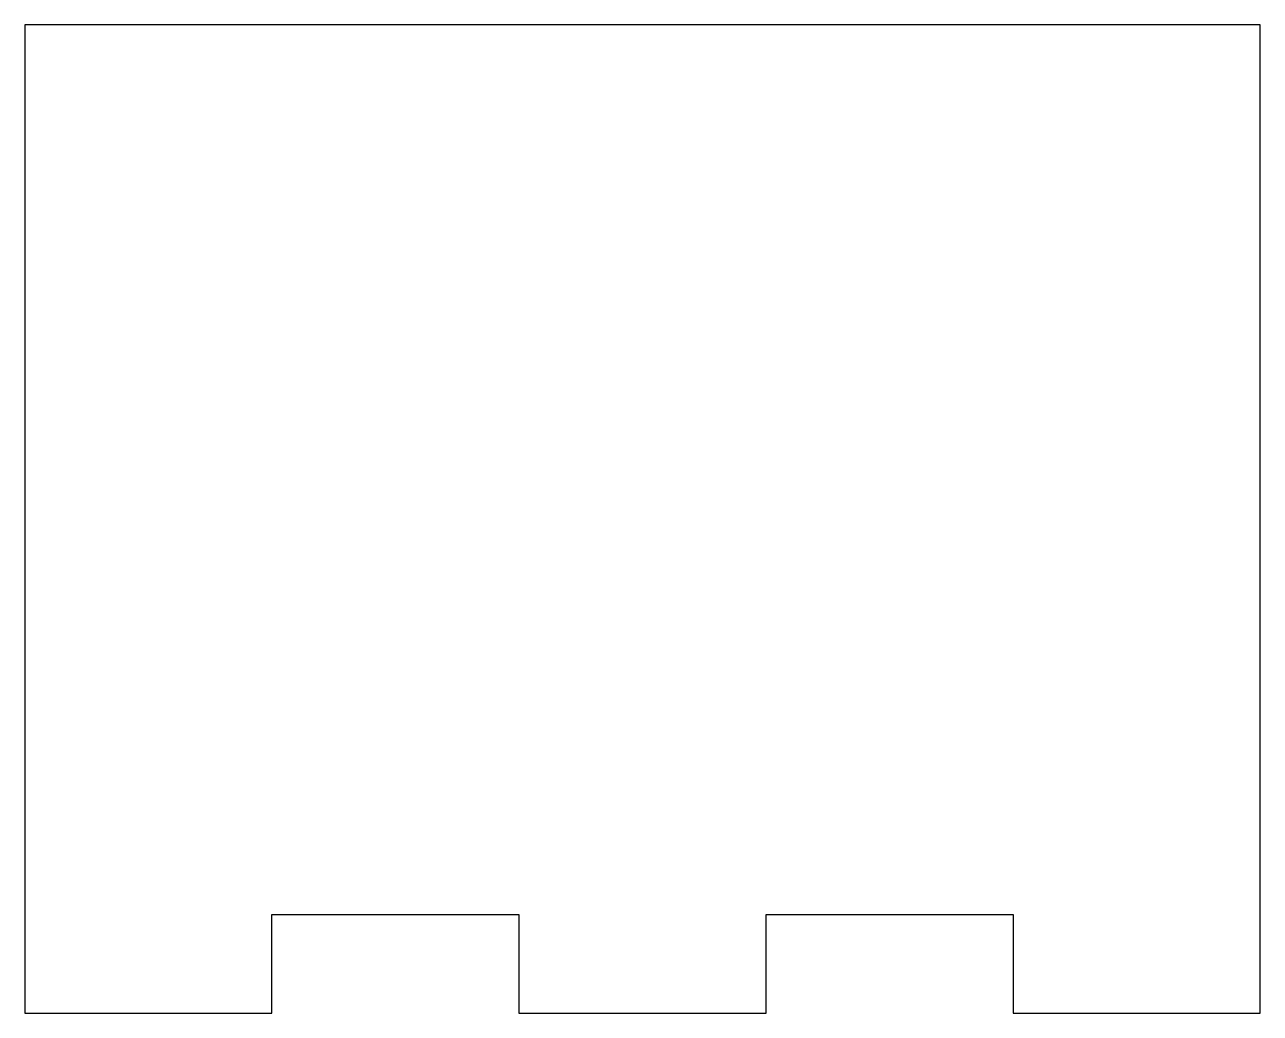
# Model space of a CAD drawing. Header units: millimetres. Extents: x 0 to 50, y -4 to 36.
import ezdxf

# ---------------------------------------------------------------- set-up
doc = ezdxf.new("R2010")
doc.units = ezdxf.units.MM

msp = doc.modelspace()

# ---------------------------------------------------------------- linework, layer by layer
at = {"linetype": 'Continuous', "flags": 128}
msp.add_lwpolyline([(0, 36), (0, -4), (10, -4), (10, 0), (20, 0), (20, -4), (30, -4), (30, 0), (40, 0), (40, -4), (50, -4), (50, 36)], close=True, dxfattribs=at)

doc.saveas('drawing.dxf')
